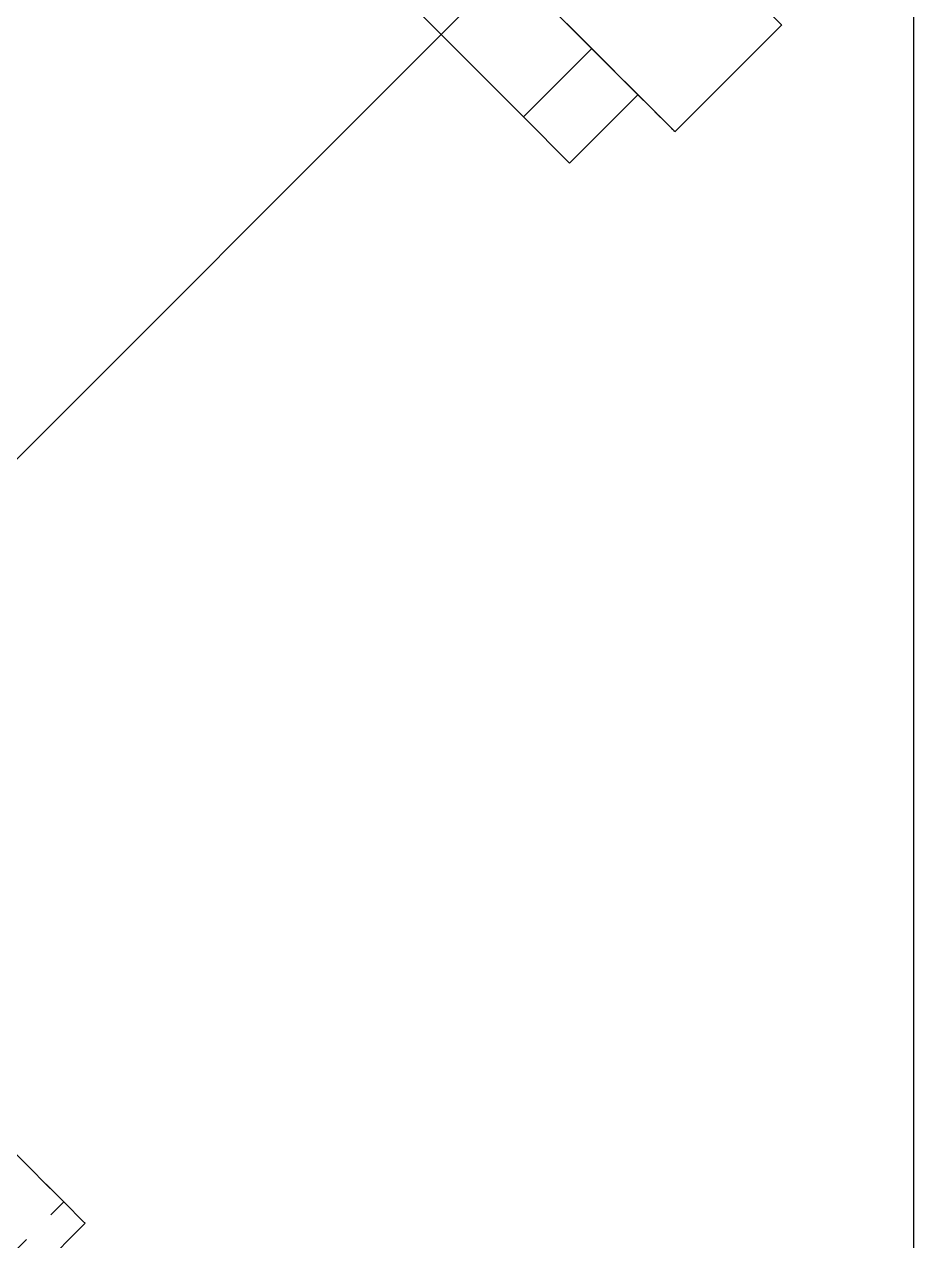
# Model space of a CAD drawing. Header units: millimetres. Extents: x -46397 to 283259, y -8690 to 23983.
# Drawn here: x 122796.4 to 122860.4, y -445.2 to -357.6 of the extents above; entities that cross this region are included whole.
import ezdxf

# ---------------------------------------------------------------- set-up
doc = ezdxf.new("R2010")
doc.units = ezdxf.units.MM
doc.linetypes.add('HIDDENX2', pattern=[0.75, 0.5, -0.25])
doc.layers.add('DUONGCHINH', color=7, linetype='Continuous', lineweight=25)

# ---------------------------------------------------------------- blocks, each defined once
blk = doc.blocks.new('ksajd jkajkdqwe')
at = {"color": 2, "linetype": 'Continuous', "lineweight": 0, "ltscale": 10}
for p, q in [((5510.209, -608.867), (5562.473, -661.131)), ((5553.665, -652.323), (5560.321, -658.979)), ((5548.746, -657.242), (5555.402, -663.898)), ((5555.402, -663.898), (5548.746, -657.242)), ((5566.316, -664.974), (5574.002, -657.288)), ((5514.244, -693.22), (5549.484, -657.98)), ((5549.484, -657.98), (5555.402, -663.898)), ((5555.402, -663.899), (5549.484, -657.98)), ((5555.402, -663.898), (5560.321, -658.979)), ((5560.321, -658.979), (5563.649, -662.307)), ((5558.73, -667.226), (5563.649, -662.307)), ((5555.402, -663.898), (5558.73, -667.227)), ((5555.402, -663.898), (5558.73, -667.226)), ((5558.73, -667.226), (5555.402, -663.898)), ((5558.73, -667.227), (5555.402, -663.899)), ((5566.316, -664.974), (5566.316, -664.974)), ((5513.139, -754.276), (5523.851, -743.563))]:
    blk.add_line(p, q, dxfattribs=at)
at = {"color": 1, "linetype": 'HIDDENX2', "lineweight": 0, "ltscale": 10}
for p, q in [((5562.473, -661.132), (5510.209, -608.867)), ((5560.321, -658.98), (5553.665, -652.323)), ((5553.665, -652.323), (5560.321, -658.979)), ((5560.321, -658.979), (5553.665, -652.323)), ((5549.484, -657.98), (5554.403, -653.061)), ((5548.746, -657.242), (5545.418, -653.914)), ((5545.418, -653.914), (5548.746, -657.242)), ((5548.746, -657.242), (5549.484, -657.98)), ((5549.484, -657.98), (5548.746, -657.242)), ((5560.321, -658.979), (5563.649, -662.308)), ((5563.649, -662.307), (5560.321, -658.979)), ((5563.649, -662.308), (5560.321, -658.98)), ((5510.785, -753.555), (5522.314, -742.026))]:
    blk.add_line(p, q, dxfattribs=at)
at = {"color": 2, "linetype": 'Continuous', "lineweight": 0, "ltscale": 10}
blk.add_ellipse((5475.814, -695.526), major_axis=(48.037, -48.037), ratio=0.000007, start_param=0, end_param=3.141593, dxfattribs=at)
at = {"color": 1, "linetype": 'HIDDENX2', "lineweight": 0, "ltscale": 10}
blk.add_ellipse((5475.814, -695.526), major_axis=(-48.037, 48.037), ratio=0.000007, start_param=0, end_param=3.141593, dxfattribs=at)
at = {"color": 2, "linetype": 'Continuous', "lineweight": 0, "ltscale": 10, "extrusion": (-2.39152e-16, 2.39152e-16, -1)}
for centre, start_param, end_param in [((5570.159, -653.445), -1.570796, 0), ((5562.473, -661.131), -1.570796, 0), ((5562.473, -661.132), 0, 1.259754)]:
    blk.add_ellipse(centre, major_axis=(3.843, -3.843), ratio=0.000007, start_param=start_param, end_param=end_param, dxfattribs=at)
at = {"color": 1, "linetype": 'HIDDENX2', "lineweight": 0, "ltscale": 10, "extrusion": (-2.39152e-16, 2.39152e-16, -1)}
blk.add_ellipse((5570.159, -653.446), major_axis=(3.843, -3.843), ratio=0.000007, start_param=0, end_param=1.570796, dxfattribs=at)
at = {"color": 1, "linetype": 'HIDDENX2', "lineweight": 0, "ltscale": 10, "extrusion": (6.00312e-12, 6.00363e-12, -1)}
blk.add_ellipse((5562.473, -661.132), major_axis=(-3.843, 3.843), ratio=0.000007, start_param=-1.881838, end_param=-1.570796, dxfattribs=at)
blk = doc.blocks.new('SD2-3')
at = {"layer": 'DUONGCHINH'}
blk.add_line((200, 0), (200, 268.5), dxfattribs=at)

msp = doc.modelspace()

# ---------------------------------------------------------------- block references
for name, p in [('SD2-3', (122660.447, -548.851, -1.499)), ('ksajd jkajkdqwe', (117276.944, 299.649, -1.499))]:
    msp.add_blockref(name, p)

doc.saveas('drawing.dxf')
